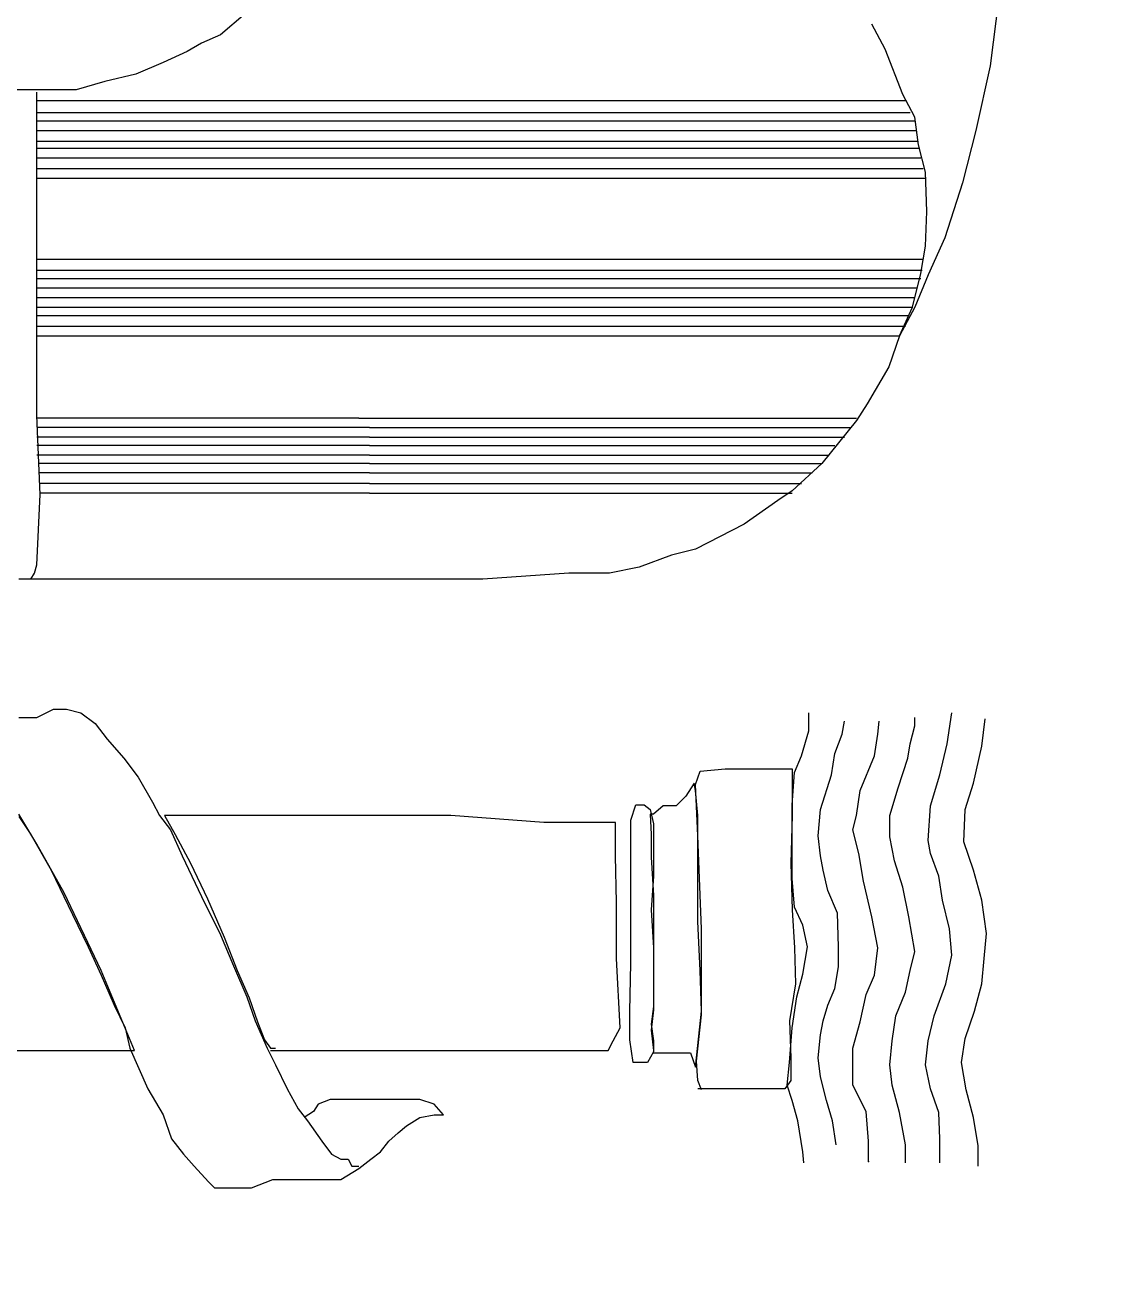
# Model space of a CAD drawing. Extents: x 730854 to 731444, y 4378581 to 4379608.
# Drawn here: x 730892.07 to 730901.2, y 4379430.31 to 4379440.71 of the extents above; entities that cross this region are included whole.
import ezdxf

# ---------------------------------------------------------------- set-up
doc = ezdxf.new("R2010")
doc.units = 0
doc.layers.get('0').update_dxf_attribs({"linetype": 'CONTINUOUS'})

msp = doc.modelspace()

# ---------------------------------------------------------------- linework, layer by layer
at = {"color": 0, "linetype": 'CONTINUOUS'}
for p, q in [((730900.24, 4379440.98), (730900.16, 4379440.36)), ((730900.24, 4379440.98), (730900.16, 4379440.36)), ((730893.92, 4379440.8), (730893.71, 4379440.62)), ((730893.92, 4379440.8), (730893.71, 4379440.62)), ((730899.28, 4379440.5), (730899.17, 4379440.71)), ((730899.28, 4379440.5), (730899.17, 4379440.71)), ((730893.71, 4379440.62), (730893.55, 4379440.55)), ((730893.71, 4379440.62), (730893.55, 4379440.55)), ((730893.43, 4379440.48), (730893.23, 4379440.39)), ((730893.43, 4379440.48), (730893.23, 4379440.39)), ((730893.55, 4379440.55), (730893.43, 4379440.48)), ((730893.55, 4379440.55), (730893.43, 4379440.48)), ((730899.43, 4379440.12), (730899.28, 4379440.5)), ((730899.43, 4379440.12), (730899.28, 4379440.5)), ((730893.23, 4379440.39), (730893, 4379440.29)), ((730893.23, 4379440.39), (730893, 4379440.29)), ((730893, 4379440.29), (730892.74, 4379440.23)), ((730893, 4379440.29), (730892.74, 4379440.23)), ((730900.16, 4379440.36), (730900.04, 4379439.82)), ((730900.16, 4379440.36), (730900.04, 4379439.82)), ((730892.74, 4379440.23), (730892.5, 4379440.16)), ((730892.74, 4379440.23), (730892.5, 4379440.16)), ((730892.14, 4379440.16), (730891.92, 4379440.16)), ((730892.14, 4379440.16), (730891.92, 4379440.16)), ((730892.32, 4379440.16), (730892.14, 4379440.16)), ((730892.32, 4379440.16), (730892.14, 4379440.16)), ((730892.17, 4379439.45), (730892.17, 4379440.14)), ((730892.17, 4379439.45), (730892.17, 4379440.14)), ((730892.17, 4379440.07), (730893.73, 4379440.07)), ((730892.17, 4379440.07), (730893.73, 4379440.07)), ((730892.5, 4379440.16), (730892.32, 4379440.16)), ((730892.5, 4379440.16), (730892.32, 4379440.16)), ((730893.73, 4379440.07), (730896.67, 4379440.07)), ((730893.73, 4379440.07), (730896.67, 4379440.07)), ((730896.67, 4379440.07), (730899.45, 4379440.07)), ((730896.67, 4379440.07), (730899.45, 4379440.07)), ((730899.53, 4379439.93), (730899.43, 4379440.12)), ((730899.53, 4379439.93), (730899.43, 4379440.12)), ((730892.17, 4379439.97), (730894.97, 4379439.97)), ((730892.17, 4379439.97), (730894.97, 4379439.97)), ((730894.97, 4379439.97), (730897.79, 4379439.97)), ((730894.97, 4379439.97), (730897.79, 4379439.97)), ((730897.79, 4379439.97), (730899.49, 4379439.97)), ((730897.79, 4379439.97), (730899.49, 4379439.97)), ((730892.17, 4379439.9), (730894.97, 4379439.9)), ((730892.17, 4379439.9), (730894.97, 4379439.9)), ((730894.97, 4379439.9), (730897.79, 4379439.9)), ((730894.97, 4379439.9), (730897.79, 4379439.9)), ((730897.79, 4379439.9), (730899.53, 4379439.9)), ((730897.79, 4379439.9), (730899.53, 4379439.9)), ((730899.56, 4379439.7), (730899.53, 4379439.93)), ((730899.56, 4379439.7), (730899.53, 4379439.93)), ((730892.17, 4379439.82), (730894.97, 4379439.82)), ((730892.17, 4379439.82), (730894.97, 4379439.82)), ((730894.97, 4379439.82), (730897.79, 4379439.82)), ((730894.97, 4379439.82), (730897.79, 4379439.82)), ((730897.79, 4379439.82), (730899.54, 4379439.82)), ((730897.79, 4379439.82), (730899.54, 4379439.82)), ((730900.04, 4379439.82), (730899.93, 4379439.38)), ((730900.04, 4379439.82), (730899.93, 4379439.38)), ((730892.17, 4379439.73), (730894.97, 4379439.73)), ((730892.17, 4379439.73), (730894.97, 4379439.73)), ((730892.17, 4379439.67), (730894.97, 4379439.67)), ((730892.17, 4379439.67), (730894.97, 4379439.67)), ((730894.97, 4379439.73), (730897.79, 4379439.73)), ((730894.97, 4379439.73), (730897.79, 4379439.73)), ((730894.97, 4379439.67), (730897.79, 4379439.67)), ((730894.97, 4379439.67), (730897.79, 4379439.67)), ((730897.79, 4379439.73), (730899.55, 4379439.73)), ((730897.79, 4379439.73), (730899.55, 4379439.73)), ((730897.79, 4379439.67), (730899.57, 4379439.67)), ((730897.79, 4379439.67), (730899.57, 4379439.67)), ((730899.62, 4379439.47), (730899.56, 4379439.7)), ((730899.62, 4379439.47), (730899.56, 4379439.7)), ((730892.17, 4379439.59), (730894.97, 4379439.59)), ((730892.17, 4379439.59), (730894.97, 4379439.59)), ((730894.97, 4379439.59), (730897.79, 4379439.59)), ((730894.97, 4379439.59), (730897.79, 4379439.59)), ((730897.79, 4379439.59), (730899.58, 4379439.59)), ((730897.79, 4379439.59), (730899.58, 4379439.59)), ((730892.17, 4379439.5), (730894.97, 4379439.5)), ((730892.17, 4379439.5), (730894.97, 4379439.5)), ((730892.17, 4379438.74), (730892.17, 4379439.45)), ((730892.17, 4379438.74), (730892.17, 4379439.45)), ((730894.97, 4379439.5), (730897.79, 4379439.5)), ((730894.97, 4379439.5), (730897.79, 4379439.5)), ((730897.79, 4379439.5), (730899.6, 4379439.5)), ((730897.79, 4379439.5), (730899.6, 4379439.5)), ((730899.63, 4379439.14), (730899.62, 4379439.47)), ((730899.63, 4379439.14), (730899.62, 4379439.47)), ((730892.17, 4379439.42), (730894.97, 4379439.42)), ((730892.17, 4379439.42), (730894.97, 4379439.42)), ((730894.97, 4379439.42), (730897.79, 4379439.42)), ((730894.97, 4379439.42), (730897.79, 4379439.42)), ((730897.79, 4379439.42), (730899.62, 4379439.42)), ((730897.79, 4379439.42), (730899.62, 4379439.42)), ((730899.93, 4379439.38), (730899.78, 4379438.92)), ((730899.93, 4379439.38), (730899.78, 4379438.92)), ((730899.62, 4379438.85), (730899.63, 4379439.14)), ((730899.62, 4379438.85), (730899.63, 4379439.14)), ((730899.78, 4379438.92), (730899.64, 4379438.61)), ((730899.78, 4379438.92), (730899.64, 4379438.61)), ((730899.58, 4379438.62), (730899.62, 4379438.85)), ((730899.58, 4379438.62), (730899.62, 4379438.85)), ((730892.17, 4379438.74), (730895.09, 4379438.74)), ((730892.17, 4379438.13), (730892.17, 4379438.74)), ((730892.17, 4379438.74), (730895.09, 4379438.74)), ((730892.17, 4379438.13), (730892.17, 4379438.74)), ((730895.09, 4379438.74), (730898.23, 4379438.74)), ((730895.09, 4379438.74), (730898.23, 4379438.74)), ((730898.23, 4379438.74), (730899.6, 4379438.74)), ((730898.23, 4379438.74), (730899.6, 4379438.74)), ((730892.17, 4379438.65), (730894.53, 4379438.65)), ((730892.17, 4379438.65), (730894.53, 4379438.65)), ((730894.53, 4379438.65), (730898.4, 4379438.65)), ((730894.53, 4379438.65), (730898.4, 4379438.65)), ((730898.4, 4379438.65), (730899.59, 4379438.65)), ((730898.4, 4379438.65), (730899.59, 4379438.65)), ((730899.51, 4379438.34), (730899.58, 4379438.62)), ((730899.51, 4379438.34), (730899.58, 4379438.62)), ((730899.64, 4379438.61), (730899.53, 4379438.34)), ((730899.64, 4379438.61), (730899.53, 4379438.34)), ((730892.17, 4379438.58), (730894.53, 4379438.58)), ((730892.17, 4379438.58), (730894.53, 4379438.58)), ((730894.53, 4379438.58), (730898.4, 4379438.58)), ((730894.53, 4379438.58), (730898.4, 4379438.58)), ((730898.4, 4379438.58), (730899.58, 4379438.58)), ((730898.4, 4379438.58), (730899.58, 4379438.58)), ((730892.17, 4379438.5), (730894.53, 4379438.5)), ((730892.17, 4379438.5), (730894.53, 4379438.5)), ((730892.17, 4379438.42), (730894.53, 4379438.42)), ((730892.17, 4379438.42), (730894.53, 4379438.42)), ((730894.53, 4379438.5), (730898.4, 4379438.5)), ((730894.53, 4379438.5), (730898.4, 4379438.5)), ((730894.53, 4379438.42), (730898.4, 4379438.42)), ((730894.53, 4379438.42), (730898.4, 4379438.42)), ((730898.4, 4379438.5), (730899.55, 4379438.5)), ((730898.4, 4379438.5), (730899.55, 4379438.5)), ((730898.4, 4379438.42), (730899.53, 4379438.42)), ((730898.4, 4379438.42), (730899.53, 4379438.42)), ((730892.17, 4379438.34), (730894.53, 4379438.34)), ((730892.17, 4379438.34), (730894.53, 4379438.34)), ((730894.53, 4379438.34), (730898.4, 4379438.34)), ((730894.53, 4379438.34), (730898.4, 4379438.34)), ((730898.4, 4379438.34), (730899.51, 4379438.34)), ((730898.4, 4379438.34), (730899.51, 4379438.34)), ((730899.53, 4379438.34), (730899.4, 4379438.1)), ((730899.4, 4379438.1), (730899.51, 4379438.34)), ((730899.53, 4379438.34), (730899.4, 4379438.1)), ((730899.4, 4379438.1), (730899.51, 4379438.34)), ((730892.17, 4379438.27), (730894.53, 4379438.27)), ((730892.17, 4379438.27), (730894.53, 4379438.27)), ((730894.53, 4379438.27), (730898.4, 4379438.27)), ((730894.53, 4379438.27), (730898.4, 4379438.27)), ((730898.4, 4379438.27), (730899.48, 4379438.27)), ((730898.4, 4379438.27), (730899.48, 4379438.27)), ((730892.17, 4379438.18), (730894.53, 4379438.18)), ((730892.17, 4379438.18), (730894.53, 4379438.18)), ((730892.17, 4379437.43), (730892.17, 4379438.13)), ((730892.17, 4379437.43), (730892.17, 4379438.13)), ((730892.17, 4379438.1), (730894.53, 4379438.1)), ((730892.17, 4379438.1), (730894.53, 4379438.1)), ((730894.53, 4379438.18), (730898.4, 4379438.18)), ((730894.53, 4379438.18), (730898.4, 4379438.18)), ((730894.53, 4379438.1), (730898.4, 4379438.1)), ((730894.53, 4379438.1), (730898.4, 4379438.1)), ((730898.4, 4379438.18), (730899.45, 4379438.18)), ((730898.4, 4379438.18), (730899.45, 4379438.18)), ((730898.4, 4379438.1), (730899.4, 4379438.1)), ((730898.4, 4379438.1), (730899.4, 4379438.1)), ((730899.4, 4379438.1), (730899.31, 4379437.84)), ((730899.4, 4379438.1), (730899.31, 4379437.84)), ((730899.31, 4379437.84), (730899.13, 4379437.53)), ((730899.31, 4379437.84), (730899.13, 4379437.53)), ((730899.31, 4379437.84), (730899.13, 4379437.53)), ((730899.13, 4379437.53), (730899.04, 4379437.39)), ((730899.13, 4379437.53), (730899.04, 4379437.39)), ((730892.2, 4379436.77), (730892.17, 4379437.43)), ((730892.2, 4379436.77), (730892.17, 4379437.43)), ((730894.87, 4379437.41), (730892.17, 4379437.41)), ((730894.87, 4379437.41), (730892.17, 4379437.41)), ((730894.87, 4379437.41), (730898.55, 4379437.41)), ((730894.87, 4379437.41), (730898.55, 4379437.41)), ((730898.55, 4379437.41), (730899.04, 4379437.41)), ((730898.55, 4379437.41), (730899.04, 4379437.41)), ((730899.04, 4379437.39), (730898.75, 4379437.03)), ((730899.04, 4379437.39), (730898.75, 4379437.03)), ((730894.96, 4379437.33), (730892.17, 4379437.33)), ((730894.96, 4379437.33), (730892.17, 4379437.33)), ((730894.96, 4379437.33), (730898.99, 4379437.33)), ((730894.96, 4379437.33), (730898.99, 4379437.33)), ((730894.96, 4379437.25), (730892.17, 4379437.25)), ((730894.96, 4379437.25), (730892.17, 4379437.25)), ((730894.96, 4379437.18), (730892.17, 4379437.18)), ((730894.96, 4379437.18), (730892.17, 4379437.18)), ((730894.96, 4379437.25), (730898.94, 4379437.25)), ((730894.96, 4379437.25), (730898.94, 4379437.25)), ((730894.96, 4379437.18), (730898.86, 4379437.18)), ((730894.96, 4379437.18), (730898.86, 4379437.18)), ((730894.96, 4379437.1), (730892.17, 4379437.1)), ((730894.96, 4379437.1), (730892.17, 4379437.1)), ((730894.96, 4379437.1), (730898.81, 4379437.1)), ((730894.96, 4379437.1), (730898.81, 4379437.1)), ((730894.96, 4379437.03), (730892.19, 4379437.03)), ((730894.96, 4379437.03), (730892.19, 4379437.03)), ((730894.96, 4379436.95), (730892.19, 4379436.95)), ((730894.96, 4379436.95), (730892.19, 4379436.95)), ((730894.96, 4379437.03), (730898.75, 4379437.03)), ((730894.96, 4379437.03), (730898.75, 4379437.03)), ((730894.96, 4379436.95), (730898.67, 4379436.95)), ((730894.96, 4379436.95), (730898.67, 4379436.95)), ((730898.75, 4379437.03), (730898.5, 4379436.8)), ((730898.75, 4379437.03), (730898.5, 4379436.8)), ((730894.96, 4379436.86), (730892.2, 4379436.86)), ((730894.96, 4379436.86), (730892.2, 4379436.86)), ((730894.96, 4379436.86), (730898.58, 4379436.86)), ((730894.96, 4379436.86), (730898.58, 4379436.86)), ((730892.17, 4379436.18), (730892.2, 4379436.77)), ((730892.17, 4379436.18), (730892.2, 4379436.77)), ((730894.96, 4379436.78), (730892.2, 4379436.78)), ((730894.96, 4379436.78), (730892.2, 4379436.78)), ((730894.96, 4379436.78), (730898.5, 4379436.78)), ((730894.96, 4379436.78), (730898.5, 4379436.78)), ((730898.5, 4379436.8), (730898.38, 4379436.72)), ((730898.5, 4379436.8), (730898.38, 4379436.72)), ((730898.38, 4379436.72), (730898.1, 4379436.52)), ((730898.38, 4379436.72), (730898.1, 4379436.52)), ((730898.1, 4379436.52), (730897.69, 4379436.31)), ((730898.1, 4379436.52), (730897.69, 4379436.31)), ((730897.49, 4379436.26), (730897.22, 4379436.16)), ((730897.49, 4379436.26), (730897.22, 4379436.16)), ((730897.69, 4379436.31), (730897.49, 4379436.26)), ((730897.69, 4379436.31), (730897.49, 4379436.26)), ((730892.15, 4379436.11), (730892.17, 4379436.18)), ((730892.15, 4379436.11), (730892.17, 4379436.18)), ((730897.22, 4379436.16), (730896.97, 4379436.11)), ((730897.22, 4379436.16), (730896.97, 4379436.11)), ((730892.2, 4379436.06), (730892.02, 4379436.06)), ((730892.2, 4379436.06), (730892.02, 4379436.06)), ((730892.12, 4379436.06), (730892.15, 4379436.11)), ((730892.12, 4379436.06), (730892.15, 4379436.11)), ((730893.05, 4379436.06), (730892.2, 4379436.06)), ((730893.05, 4379436.06), (730892.2, 4379436.06)), ((730894.1, 4379436.06), (730893.05, 4379436.06)), ((730894.1, 4379436.06), (730893.05, 4379436.06)), ((730895.16, 4379436.06), (730894.1, 4379436.06)), ((730895.16, 4379436.06), (730894.1, 4379436.06)), ((730895.91, 4379436.06), (730895.16, 4379436.06)), ((730895.91, 4379436.06), (730895.16, 4379436.06)), ((730896.63, 4379436.11), (730895.91, 4379436.06)), ((730896.63, 4379436.11), (730895.91, 4379436.06)), ((730896.97, 4379436.11), (730896.63, 4379436.11)), ((730896.97, 4379436.11), (730896.63, 4379436.11)), ((730892.17, 4379434.9), (730892.31, 4379434.97)), ((730892.17, 4379434.9), (730892.31, 4379434.97)), ((730892.31, 4379434.97), (730892.42, 4379434.97)), ((730892.31, 4379434.97), (730892.42, 4379434.97)), ((730892.42, 4379434.97), (730892.54, 4379434.94)), ((730892.42, 4379434.97), (730892.54, 4379434.94)), ((730892.02, 4379434.9), (730892.17, 4379434.9)), ((730892.02, 4379434.9), (730892.17, 4379434.9)), ((730892.54, 4379434.94), (730892.66, 4379434.85)), ((730892.54, 4379434.94), (730892.66, 4379434.85)), ((730898.64, 4379434.79), (730898.64, 4379434.94)), ((730898.64, 4379434.79), (730898.64, 4379434.94)), ((730898.92, 4379434.76), (730898.94, 4379434.87)), ((730898.92, 4379434.76), (730898.94, 4379434.87)), ((730899.22, 4379434.76), (730899.23, 4379434.87)), ((730899.22, 4379434.76), (730899.23, 4379434.87)), ((730899.53, 4379434.83), (730899.53, 4379434.9)), ((730899.53, 4379434.83), (730899.53, 4379434.9)), ((730899.8, 4379434.68), (730899.84, 4379434.94)), ((730899.8, 4379434.68), (730899.84, 4379434.94)), ((730900.09, 4379434.66), (730900.12, 4379434.89)), ((730900.09, 4379434.66), (730900.12, 4379434.89)), ((730892.66, 4379434.85), (730892.76, 4379434.72)), ((730892.66, 4379434.85), (730892.76, 4379434.72)), ((730898.58, 4379434.58), (730898.64, 4379434.79)), ((730898.58, 4379434.58), (730898.64, 4379434.79)), ((730899.49, 4379434.68), (730899.53, 4379434.83)), ((730899.49, 4379434.68), (730899.53, 4379434.83)), ((730892.76, 4379434.72), (730892.9, 4379434.56)), ((730892.76, 4379434.72), (730892.9, 4379434.56)), ((730898.86, 4379434.6), (730898.92, 4379434.76)), ((730898.86, 4379434.6), (730898.92, 4379434.76)), ((730899.19, 4379434.58), (730899.22, 4379434.76)), ((730899.19, 4379434.58), (730899.22, 4379434.76)), ((730899.47, 4379434.56), (730899.49, 4379434.68)), ((730899.47, 4379434.56), (730899.49, 4379434.68)), ((730899.74, 4379434.42), (730899.8, 4379434.68)), ((730899.74, 4379434.42), (730899.8, 4379434.68)), ((730900.02, 4379434.35), (730900.09, 4379434.66)), ((730900.02, 4379434.35), (730900.09, 4379434.66)), ((730892.9, 4379434.56), (730893.02, 4379434.4)), ((730892.9, 4379434.56), (730893.02, 4379434.4)), ((730898.52, 4379434.44), (730898.58, 4379434.58)), ((730898.52, 4379434.44), (730898.58, 4379434.58)), ((730898.83, 4379434.42), (730898.86, 4379434.6)), ((730898.83, 4379434.42), (730898.86, 4379434.6)), ((730899.07, 4379434.29), (730899.19, 4379434.58)), ((730899.07, 4379434.29), (730899.19, 4379434.58)), ((730899.39, 4379434.31), (730899.47, 4379434.56)), ((730899.39, 4379434.31), (730899.47, 4379434.56)), ((730897.69, 4379434.34), (730897.73, 4379434.45)), ((730897.69, 4379434.34), (730897.73, 4379434.45)), ((730897.73, 4379434.45), (730897.94, 4379434.47)), ((730897.73, 4379434.45), (730897.94, 4379434.47)), ((730897.94, 4379434.47), (730898.25, 4379434.47)), ((730897.94, 4379434.47), (730898.25, 4379434.47)), ((730898.25, 4379434.47), (730898.4, 4379434.47)), ((730898.25, 4379434.47), (730898.4, 4379434.47)), ((730898.4, 4379434.47), (730898.5, 4379434.47)), ((730898.4, 4379434.47), (730898.5, 4379434.47)), ((730898.5, 4379434.47), (730898.5, 4379434.36)), ((730898.5, 4379434.47), (730898.5, 4379434.36)), ((730893.02, 4379434.4), (730893.14, 4379434.19)), ((730893.02, 4379434.4), (730893.14, 4379434.19)), ((730897.68, 4379434.35), (730897.61, 4379434.24)), ((730897.68, 4379434.35), (730897.61, 4379434.24)), ((730897.69, 4379434.29), (730897.68, 4379434.35)), ((730897.69, 4379434.29), (730897.68, 4379434.35)), ((730898.5, 4379434.17), (730898.52, 4379434.44)), ((730898.5, 4379434.17), (730898.52, 4379434.44)), ((730898.5, 4379434.36), (730898.5, 4379434.08)), ((730898.5, 4379434.36), (730898.5, 4379434.08)), ((730898.74, 4379434.13), (730898.83, 4379434.42)), ((730898.74, 4379434.13), (730898.83, 4379434.42)), ((730899.66, 4379434.16), (730899.74, 4379434.42)), ((730899.66, 4379434.16), (730899.74, 4379434.42)), ((730899.95, 4379434.13), (730900.02, 4379434.35)), ((730899.95, 4379434.13), (730900.02, 4379434.35)), ((730897.71, 4379433.91), (730897.69, 4379434.34)), ((730897.71, 4379433.91), (730897.69, 4379434.34)), ((730897.71, 4379434.08), (730897.69, 4379434.29)), ((730897.71, 4379434.08), (730897.69, 4379434.29)), ((730899.04, 4379434.08), (730899.07, 4379434.29)), ((730899.04, 4379434.08), (730899.07, 4379434.29)), ((730899.32, 4379434.08), (730899.39, 4379434.31)), ((730899.32, 4379434.08), (730899.39, 4379434.31)), ((730893.14, 4379434.19), (730893.2, 4379434.08)), ((730893.14, 4379434.19), (730893.2, 4379434.08)), ((730897.15, 4379434.04), (730897.19, 4379434.17)), ((730897.15, 4379434.04), (730897.19, 4379434.17)), ((730897.19, 4379434.17), (730897.26, 4379434.17)), ((730897.19, 4379434.17), (730897.26, 4379434.17)), ((730897.26, 4379434.17), (730897.31, 4379434.13)), ((730897.26, 4379434.17), (730897.31, 4379434.13)), ((730897.42, 4379434.16), (730897.34, 4379434.09)), ((730897.42, 4379434.16), (730897.34, 4379434.09)), ((730897.53, 4379434.16), (730897.42, 4379434.16)), ((730897.53, 4379434.16), (730897.42, 4379434.16)), ((730897.61, 4379434.24), (730897.53, 4379434.16)), ((730897.61, 4379434.24), (730897.53, 4379434.16)), ((730898.5, 4379433.87), (730898.5, 4379434.17)), ((730898.5, 4379433.87), (730898.5, 4379434.17)), ((730899.64, 4379433.87), (730899.66, 4379434.16)), ((730899.64, 4379433.87), (730899.66, 4379434.16)), ((730892.17, 4379433.84), (730892.02, 4379434.09)), ((730892.17, 4379433.84), (730892.02, 4379434.09)), ((730892.02, 4379434.07), (730892.12, 4379433.92)), ((730892.02, 4379434.07), (730892.12, 4379433.92)), ((730893.2, 4379434.08), (730893.29, 4379433.96)), ((730893.2, 4379434.08), (730893.29, 4379433.96)), ((730893.29, 4379434.08), (730893.24, 4379434.08)), ((730893.24, 4379434.08), (730893.33, 4379433.92)), ((730893.29, 4379434.08), (730893.24, 4379434.08)), ((730893.24, 4379434.08), (730893.33, 4379433.92)), ((730893.44, 4379434.08), (730893.29, 4379434.08)), ((730893.44, 4379434.08), (730893.29, 4379434.08)), ((730893.82, 4379434.08), (730893.44, 4379434.08)), ((730893.82, 4379434.08), (730893.44, 4379434.08)), ((730894.42, 4379434.08), (730893.82, 4379434.08)), ((730894.42, 4379434.08), (730893.82, 4379434.08)), ((730894.92, 4379434.08), (730894.42, 4379434.08)), ((730894.92, 4379434.08), (730894.42, 4379434.08)), ((730895.64, 4379434.08), (730894.92, 4379434.08)), ((730895.64, 4379434.08), (730894.92, 4379434.08)), ((730896.42, 4379434.02), (730895.64, 4379434.08)), ((730896.42, 4379434.02), (730895.64, 4379434.08)), ((730897.15, 4379433.84), (730897.15, 4379434.04)), ((730897.15, 4379433.84), (730897.15, 4379434.04)), ((730897.31, 4379434.13), (730897.34, 4379434.01)), ((730897.31, 4379434.13), (730897.34, 4379434.01)), ((730897.34, 4379434.09), (730897.31, 4379434.09)), ((730897.31, 4379434.09), (730897.32, 4379433.92)), ((730897.34, 4379434.09), (730897.31, 4379434.09)), ((730897.31, 4379434.09), (730897.32, 4379433.92)), ((730897.71, 4379433.73), (730897.71, 4379434.08)), ((730897.71, 4379433.73), (730897.71, 4379434.08)), ((730898.5, 4379434.08), (730898.49, 4379433.68)), ((730898.5, 4379434.08), (730898.49, 4379433.68)), ((730898.72, 4379433.91), (730898.74, 4379434.13)), ((730898.72, 4379433.91), (730898.74, 4379434.13)), ((730899.01, 4379433.96), (730899.04, 4379434.08)), ((730899.01, 4379433.96), (730899.04, 4379434.08)), ((730899.32, 4379433.9), (730899.32, 4379434.08)), ((730899.32, 4379433.9), (730899.32, 4379434.08)), ((730899.94, 4379433.86), (730899.95, 4379434.13)), ((730899.94, 4379433.86), (730899.95, 4379434.13)), ((730893.29, 4379433.96), (730893.39, 4379433.74)), ((730893.29, 4379433.96), (730893.39, 4379433.74)), ((730896.88, 4379434.02), (730896.42, 4379434.02)), ((730896.88, 4379434.02), (730896.42, 4379434.02)), ((730897.02, 4379434.02), (730896.88, 4379434.02)), ((730897.02, 4379434.02), (730896.88, 4379434.02)), ((730897.02, 4379433.96), (730897.02, 4379434.02)), ((730897.02, 4379433.96), (730897.02, 4379434.02)), ((730897.02, 4379433.74), (730897.02, 4379433.96)), ((730897.02, 4379433.74), (730897.02, 4379433.96)), ((730897.34, 4379434.01), (730897.34, 4379433.91)), ((730897.34, 4379434.01), (730897.34, 4379433.91)), ((730899.06, 4379433.76), (730899.01, 4379433.96)), ((730899.06, 4379433.76), (730899.01, 4379433.96)), ((730892.12, 4379433.92), (730892.29, 4379433.62)), ((730892.12, 4379433.92), (730892.29, 4379433.62)), ((730892.4, 4379433.43), (730892.17, 4379433.84)), ((730892.4, 4379433.43), (730892.17, 4379433.84)), ((730893.33, 4379433.92), (730893.46, 4379433.68)), ((730893.33, 4379433.92), (730893.46, 4379433.68)), ((730897.15, 4379433.38), (730897.15, 4379433.84)), ((730897.15, 4379433.38), (730897.15, 4379433.84)), ((730897.32, 4379433.92), (730897.32, 4379433.73)), ((730897.32, 4379433.92), (730897.32, 4379433.73)), ((730897.34, 4379433.91), (730897.34, 4379433.57)), ((730897.34, 4379433.91), (730897.34, 4379433.57)), ((730897.74, 4379433.13), (730897.71, 4379433.91)), ((730897.74, 4379433.13), (730897.71, 4379433.91)), ((730898.5, 4379433.55), (730898.5, 4379433.87)), ((730898.5, 4379433.55), (730898.5, 4379433.87)), ((730898.74, 4379433.74), (730898.72, 4379433.91)), ((730898.74, 4379433.74), (730898.72, 4379433.91)), ((730899.36, 4379433.7), (730899.32, 4379433.9)), ((730899.36, 4379433.7), (730899.32, 4379433.9)), ((730899.66, 4379433.76), (730899.64, 4379433.87)), ((730899.66, 4379433.76), (730899.64, 4379433.87)), ((730900.02, 4379433.62), (730899.94, 4379433.86)), ((730900.02, 4379433.62), (730899.94, 4379433.86)), ((730893.39, 4379433.74), (730893.55, 4379433.4)), ((730893.39, 4379433.74), (730893.55, 4379433.4)), ((730897.03, 4379433.35), (730897.02, 4379433.74)), ((730897.03, 4379433.35), (730897.02, 4379433.74)), ((730897.32, 4379433.73), (730897.34, 4379433.41)), ((730897.32, 4379433.73), (730897.34, 4379433.41)), ((730897.71, 4379433.19), (730897.71, 4379433.73)), ((730897.71, 4379433.19), (730897.71, 4379433.73)), ((730898.76, 4379433.62), (730898.74, 4379433.74)), ((730898.76, 4379433.62), (730898.74, 4379433.74)), ((730899.1, 4379433.53), (730899.06, 4379433.76)), ((730899.1, 4379433.53), (730899.06, 4379433.76)), ((730899.73, 4379433.57), (730899.66, 4379433.76)), ((730899.73, 4379433.57), (730899.66, 4379433.76)), ((730892.29, 4379433.62), (730892.47, 4379433.25)), ((730892.29, 4379433.62), (730892.47, 4379433.25)), ((730893.46, 4379433.68), (730893.6, 4379433.38)), ((730893.46, 4379433.68), (730893.6, 4379433.38)), ((730898.49, 4379433.68), (730898.5, 4379433.29)), ((730898.49, 4379433.68), (730898.5, 4379433.29)), ((730898.8, 4379433.45), (730898.76, 4379433.62)), ((730898.8, 4379433.45), (730898.76, 4379433.62)), ((730899.43, 4379433.48), (730899.36, 4379433.7)), ((730899.43, 4379433.48), (730899.36, 4379433.7)), ((730900.09, 4379433.37), (730900.02, 4379433.62)), ((730900.09, 4379433.37), (730900.02, 4379433.62)), ((730897.34, 4379433.57), (730897.32, 4379433.29)), ((730897.34, 4379433.57), (730897.32, 4379433.29)), ((730898.52, 4379433.31), (730898.5, 4379433.55)), ((730898.52, 4379433.31), (730898.5, 4379433.55)), ((730899.17, 4379433.23), (730899.1, 4379433.53)), ((730899.17, 4379433.23), (730899.1, 4379433.53)), ((730899.76, 4379433.37), (730899.73, 4379433.57)), ((730899.76, 4379433.37), (730899.73, 4379433.57)), ((730892.71, 4379432.78), (730892.4, 4379433.43)), ((730892.71, 4379432.78), (730892.4, 4379433.43)), ((730897.34, 4379433.41), (730897.34, 4379433.11)), ((730897.34, 4379433.41), (730897.34, 4379433.11)), ((730898.88, 4379433.26), (730898.8, 4379433.45)), ((730898.88, 4379433.26), (730898.8, 4379433.45)), ((730899.48, 4379433.23), (730899.43, 4379433.48)), ((730899.48, 4379433.23), (730899.43, 4379433.48)), ((730893.55, 4379433.4), (730893.71, 4379433.08)), ((730893.55, 4379433.4), (730893.71, 4379433.08)), ((730893.6, 4379433.38), (730893.74, 4379433.06)), ((730893.6, 4379433.38), (730893.74, 4379433.06)), ((730897.03, 4379432.88), (730897.03, 4379433.35)), ((730897.03, 4379432.88), (730897.03, 4379433.35)), ((730897.15, 4379432.84), (730897.15, 4379433.38)), ((730897.15, 4379432.84), (730897.15, 4379433.38)), ((730898.59, 4379433.16), (730898.52, 4379433.31)), ((730898.59, 4379433.16), (730898.52, 4379433.31)), ((730899.82, 4379433.13), (730899.76, 4379433.37)), ((730899.82, 4379433.13), (730899.76, 4379433.37)), ((730900.13, 4379433.09), (730900.09, 4379433.37)), ((730900.13, 4379433.09), (730900.09, 4379433.37)), ((730892.47, 4379433.25), (730892.6, 4379432.98)), ((730892.47, 4379433.25), (730892.6, 4379432.98)), ((730897.32, 4379433.29), (730897.34, 4379432.97)), ((730897.32, 4379433.29), (730897.34, 4379432.97)), ((730898.5, 4379433.29), (730898.52, 4379432.97)), ((730898.5, 4379433.29), (730898.52, 4379432.97)), ((730898.89, 4379432.98), (730898.88, 4379433.26)), ((730898.89, 4379432.98), (730898.88, 4379433.26)), ((730899.22, 4379432.97), (730899.17, 4379433.23)), ((730899.22, 4379432.97), (730899.17, 4379433.23)), ((730899.53, 4379432.94), (730899.48, 4379433.23)), ((730899.53, 4379432.94), (730899.48, 4379433.23)), ((730897.34, 4379433.11), (730897.34, 4379432.75)), ((730897.34, 4379433.11), (730897.34, 4379432.75)), ((730897.73, 4379432.78), (730897.71, 4379433.19)), ((730897.73, 4379432.78), (730897.71, 4379433.19)), ((730897.74, 4379432.41), (730897.74, 4379433.13)), ((730897.74, 4379432.41), (730897.74, 4379433.13)), ((730898.63, 4379432.98), (730898.59, 4379433.16)), ((730898.63, 4379432.98), (730898.59, 4379433.16)), ((730899.84, 4379432.91), (730899.82, 4379433.13)), ((730899.84, 4379432.91), (730899.82, 4379433.13)), ((730893.71, 4379433.08), (730893.82, 4379432.82)), ((730893.71, 4379433.08), (730893.82, 4379432.82)), ((730893.74, 4379433.06), (730893.85, 4379432.78)), ((730893.74, 4379433.06), (730893.85, 4379432.78)), ((730900.11, 4379432.88), (730900.13, 4379433.09)), ((730900.11, 4379432.88), (730900.13, 4379433.09)), ((730892.6, 4379432.98), (730892.71, 4379432.74)), ((730892.6, 4379432.98), (730892.71, 4379432.74)), ((730897.34, 4379432.97), (730897.34, 4379432.67)), ((730897.34, 4379432.97), (730897.34, 4379432.67)), ((730898.52, 4379432.97), (730898.53, 4379432.67)), ((730898.52, 4379432.97), (730898.53, 4379432.67)), ((730898.59, 4379432.75), (730898.63, 4379432.98)), ((730898.59, 4379432.75), (730898.63, 4379432.98)), ((730898.89, 4379432.81), (730898.89, 4379432.98)), ((730898.89, 4379432.81), (730898.89, 4379432.98)), ((730899.19, 4379432.74), (730899.22, 4379432.97)), ((730899.19, 4379432.74), (730899.22, 4379432.97)), ((730899.49, 4379432.78), (730899.53, 4379432.94)), ((730899.49, 4379432.78), (730899.53, 4379432.94)), ((730899.79, 4379432.67), (730899.84, 4379432.91)), ((730899.79, 4379432.67), (730899.84, 4379432.91)), ((730893.82, 4379432.82), (730893.93, 4379432.56)), ((730893.82, 4379432.82), (730893.93, 4379432.56)), ((730897.06, 4379432.3), (730897.03, 4379432.88)), ((730897.06, 4379432.3), (730897.03, 4379432.88)), ((730897.14, 4379432.44), (730897.15, 4379432.84)), ((730897.14, 4379432.44), (730897.15, 4379432.84)), ((730898.86, 4379432.63), (730898.89, 4379432.81)), ((730898.86, 4379432.63), (730898.89, 4379432.81)), ((730900.09, 4379432.67), (730900.11, 4379432.88)), ((730900.09, 4379432.67), (730900.11, 4379432.88)), ((730892.99, 4379432.11), (730892.71, 4379432.78)), ((730892.99, 4379432.11), (730892.71, 4379432.78)), ((730892.71, 4379432.74), (730892.82, 4379432.49)), ((730892.71, 4379432.74), (730892.82, 4379432.49)), ((730893.85, 4379432.78), (730893.95, 4379432.55)), ((730893.85, 4379432.78), (730893.95, 4379432.55)), ((730897.34, 4379432.75), (730897.34, 4379432.45)), ((730897.34, 4379432.75), (730897.34, 4379432.45)), ((730897.74, 4379432.44), (730897.73, 4379432.78)), ((730897.74, 4379432.44), (730897.73, 4379432.78)), ((730898.54, 4379432.56), (730898.59, 4379432.75)), ((730898.54, 4379432.56), (730898.59, 4379432.75)), ((730899.12, 4379432.58), (730899.19, 4379432.74)), ((730899.12, 4379432.58), (730899.19, 4379432.74)), ((730899.45, 4379432.6), (730899.49, 4379432.78)), ((730899.45, 4379432.6), (730899.49, 4379432.78)), ((730897.34, 4379432.67), (730897.34, 4379432.48)), ((730897.34, 4379432.67), (730897.34, 4379432.48)), ((730898.53, 4379432.67), (730898.48, 4379432.36)), ((730898.53, 4379432.67), (730898.48, 4379432.36)), ((730898.8, 4379432.49), (730898.86, 4379432.63)), ((730898.8, 4379432.49), (730898.86, 4379432.63)), ((730899.07, 4379432.35), (730899.12, 4379432.58)), ((730899.07, 4379432.35), (730899.12, 4379432.58)), ((730899.37, 4379432.4), (730899.45, 4379432.6)), ((730899.37, 4379432.4), (730899.45, 4379432.6)), ((730899.69, 4379432.4), (730899.79, 4379432.67)), ((730899.69, 4379432.4), (730899.79, 4379432.67)), ((730900.03, 4379432.44), (730900.09, 4379432.67)), ((730900.03, 4379432.44), (730900.09, 4379432.67)), ((730892.82, 4379432.49), (730892.91, 4379432.3)), ((730892.82, 4379432.49), (730892.91, 4379432.3)), ((730893.93, 4379432.56), (730894, 4379432.36)), ((730893.93, 4379432.56), (730894, 4379432.36)), ((730893.95, 4379432.55), (730894.02, 4379432.35)), ((730893.95, 4379432.55), (730894.02, 4379432.35)), ((730897.34, 4379432.48), (730897.32, 4379432.33)), ((730897.34, 4379432.48), (730897.32, 4379432.33)), ((730898.5, 4379432.3), (730898.54, 4379432.56)), ((730898.5, 4379432.3), (730898.54, 4379432.56)), ((730898.76, 4379432.36), (730898.8, 4379432.49)), ((730898.76, 4379432.36), (730898.8, 4379432.49)), ((730897.14, 4379432.2), (730897.14, 4379432.44)), ((730897.14, 4379432.2), (730897.14, 4379432.44)), ((730897.34, 4379432.45), (730897.32, 4379432.28)), ((730897.34, 4379432.45), (730897.32, 4379432.28)), ((730897.7, 4379432.05), (730897.74, 4379432.44)), ((730897.7, 4379432.05), (730897.74, 4379432.44)), ((730897.7, 4379432.02), (730897.74, 4379432.41)), ((730897.7, 4379432.02), (730897.74, 4379432.41)), ((730899.34, 4379432.19), (730899.37, 4379432.4)), ((730899.34, 4379432.19), (730899.37, 4379432.4)), ((730899.64, 4379432.19), (730899.69, 4379432.4)), ((730899.64, 4379432.19), (730899.69, 4379432.4)), ((730899.95, 4379432.21), (730900.03, 4379432.44)), ((730899.95, 4379432.21), (730900.03, 4379432.44)), ((730892.91, 4379432.3), (730892.95, 4379432.13)), ((730892.91, 4379432.3), (730892.95, 4379432.13)), ((730894, 4379432.36), (730894.1, 4379432.13)), ((730894, 4379432.36), (730894.1, 4379432.13)), ((730894.02, 4379432.35), (730894.08, 4379432.2)), ((730894.02, 4379432.35), (730894.08, 4379432.2)), ((730897, 4379432.19), (730897.06, 4379432.3)), ((730897, 4379432.19), (730897.06, 4379432.3)), ((730897.32, 4379432.33), (730897.34, 4379432.19)), ((730897.32, 4379432.33), (730897.34, 4379432.19)), ((730897.32, 4379432.28), (730897.34, 4379432.11)), ((730897.32, 4379432.28), (730897.34, 4379432.11)), ((730898.48, 4379432.36), (730898.49, 4379432.05)), ((730898.48, 4379432.36), (730898.49, 4379432.05)), ((730898.48, 4379432.01), (730898.5, 4379432.3)), ((730898.48, 4379432.01), (730898.5, 4379432.3)), ((730898.74, 4379432.24), (730898.76, 4379432.36)), ((730898.74, 4379432.24), (730898.76, 4379432.36)), ((730899.01, 4379432.13), (730899.07, 4379432.35)), ((730899.01, 4379432.13), (730899.07, 4379432.35)), ((730894.08, 4379432.2), (730894.13, 4379432.13)), ((730894.08, 4379432.2), (730894.13, 4379432.13)), ((730896.96, 4379432.11), (730897, 4379432.19)), ((730896.96, 4379432.11), (730897, 4379432.19)), ((730897.17, 4379432.01), (730897.14, 4379432.2)), ((730897.17, 4379432.01), (730897.14, 4379432.2)), ((730897.34, 4379432.19), (730897.34, 4379432.1)), ((730897.34, 4379432.19), (730897.34, 4379432.1)), ((730898.72, 4379432.05), (730898.74, 4379432.24)), ((730898.72, 4379432.05), (730898.74, 4379432.24)), ((730899.32, 4379431.99), (730899.34, 4379432.19)), ((730899.32, 4379431.99), (730899.34, 4379432.19)), ((730899.62, 4379431.99), (730899.64, 4379432.19)), ((730899.62, 4379431.99), (730899.64, 4379432.19)), ((730899.92, 4379432.01), (730899.95, 4379432.21)), ((730899.92, 4379432.01), (730899.95, 4379432.21)), ((730891.83, 4379432.11), (730892.63, 4379432.11)), ((730891.83, 4379432.11), (730892.63, 4379432.11)), ((730892.63, 4379432.11), (730892.99, 4379432.11)), ((730892.63, 4379432.11), (730892.99, 4379432.11)), ((730892.95, 4379432.13), (730893.1, 4379431.79)), ((730892.95, 4379432.13), (730893.1, 4379431.79)), ((730894.1, 4379432.13), (730894.17, 4379431.99)), ((730894.1, 4379432.13), (730894.17, 4379431.99)), ((730894.13, 4379432.13), (730894.17, 4379432.13)), ((730894.13, 4379432.13), (730894.17, 4379432.13)), ((730894.13, 4379432.11), (730894.73, 4379432.11)), ((730894.13, 4379432.11), (730894.73, 4379432.11)), ((730894.73, 4379432.11), (730895.73, 4379432.11)), ((730894.73, 4379432.11), (730895.73, 4379432.11)), ((730895.73, 4379432.11), (730896.47, 4379432.11)), ((730895.73, 4379432.11), (730896.47, 4379432.11)), ((730896.47, 4379432.11), (730896.96, 4379432.11)), ((730896.47, 4379432.11), (730896.96, 4379432.11)), ((730897.34, 4379432.1), (730897.29, 4379432.01)), ((730897.34, 4379432.1), (730897.29, 4379432.01)), ((730897.34, 4379432.09), (730897.42, 4379432.09)), ((730897.34, 4379432.09), (730897.42, 4379432.09)), ((730897.42, 4379432.09), (730897.5, 4379432.09)), ((730897.42, 4379432.09), (730897.5, 4379432.09)), ((730897.5, 4379432.09), (730897.6, 4379432.09)), ((730897.5, 4379432.09), (730897.6, 4379432.09)), ((730897.6, 4379432.09), (730897.65, 4379432.09)), ((730897.6, 4379432.09), (730897.65, 4379432.09)), ((730897.65, 4379432.09), (730897.69, 4379431.97)), ((730897.65, 4379432.09), (730897.69, 4379431.97)), ((730899.01, 4379431.82), (730899.01, 4379432.13)), ((730899.01, 4379431.82), (730899.01, 4379432.13)), ((730894.17, 4379431.99), (730894.27, 4379431.79)), ((730894.17, 4379431.99), (730894.27, 4379431.79)), ((730897.25, 4379432.01), (730897.17, 4379432.01)), ((730897.25, 4379432.01), (730897.17, 4379432.01)), ((730897.29, 4379432.01), (730897.25, 4379432.01)), ((730897.29, 4379432.01), (730897.25, 4379432.01)), ((730897.69, 4379431.97), (730897.7, 4379432.05)), ((730897.69, 4379431.97), (730897.7, 4379432.05)), ((730897.71, 4379431.86), (730897.7, 4379432.02)), ((730897.71, 4379431.86), (730897.7, 4379432.02)), ((730898.46, 4379431.82), (730898.48, 4379432.01)), ((730898.46, 4379431.82), (730898.48, 4379432.01)), ((730898.49, 4379432.05), (730898.49, 4379431.86)), ((730898.49, 4379432.05), (730898.49, 4379431.86)), ((730898.74, 4379431.89), (730898.72, 4379432.05)), ((730898.74, 4379431.89), (730898.72, 4379432.05)), ((730899.34, 4379431.82), (730899.32, 4379431.99)), ((730899.34, 4379431.82), (730899.32, 4379431.99)), ((730899.66, 4379431.79), (730899.62, 4379431.99)), ((730899.66, 4379431.79), (730899.62, 4379431.99)), ((730899.96, 4379431.78), (730899.92, 4379432.01)), ((730899.96, 4379431.78), (730899.92, 4379432.01)), ((730897.74, 4379431.78), (730897.71, 4379431.86)), ((730897.74, 4379431.78), (730897.71, 4379431.86)), ((730898.49, 4379431.86), (730898.44, 4379431.79)), ((730898.49, 4379431.86), (730898.44, 4379431.79)), ((730898.79, 4379431.69), (730898.74, 4379431.89)), ((730898.79, 4379431.69), (730898.74, 4379431.89)), ((730893.1, 4379431.79), (730893.23, 4379431.57)), ((730893.1, 4379431.79), (730893.23, 4379431.57)), ((730894.27, 4379431.79), (730894.36, 4379431.62)), ((730894.27, 4379431.79), (730894.36, 4379431.62)), ((730897.77, 4379431.79), (730897.71, 4379431.79)), ((730897.77, 4379431.79), (730897.71, 4379431.79)), ((730897.9, 4379431.79), (730897.77, 4379431.79)), ((730897.9, 4379431.79), (730897.77, 4379431.79)), ((730898.1, 4379431.79), (730897.9, 4379431.79)), ((730898.1, 4379431.79), (730897.9, 4379431.79)), ((730898.35, 4379431.79), (730898.1, 4379431.79)), ((730898.35, 4379431.79), (730898.1, 4379431.79)), ((730898.44, 4379431.79), (730898.35, 4379431.79)), ((730898.44, 4379431.79), (730898.35, 4379431.79)), ((730898.5, 4379431.69), (730898.46, 4379431.82)), ((730898.5, 4379431.69), (730898.46, 4379431.82)), ((730899.12, 4379431.6), (730899.01, 4379431.82)), ((730899.12, 4379431.6), (730899.01, 4379431.82)), ((730899.4, 4379431.59), (730899.34, 4379431.82)), ((730899.4, 4379431.59), (730899.34, 4379431.82)), ((730899.73, 4379431.59), (730899.66, 4379431.79)), ((730899.73, 4379431.59), (730899.66, 4379431.79)), ((730900.02, 4379431.55), (730899.96, 4379431.78)), ((730900.02, 4379431.55), (730899.96, 4379431.78)), ((730894.53, 4379431.66), (730894.49, 4379431.6)), ((730894.53, 4379431.66), (730894.49, 4379431.6)), ((730894.63, 4379431.7), (730894.53, 4379431.66)), ((730894.63, 4379431.7), (730894.53, 4379431.66)), ((730894.73, 4379431.7), (730894.63, 4379431.7)), ((730894.73, 4379431.7), (730894.63, 4379431.7)), ((730894.9, 4379431.7), (730894.73, 4379431.7)), ((730894.9, 4379431.7), (730894.73, 4379431.7)), ((730895.01, 4379431.7), (730894.9, 4379431.7)), ((730895.01, 4379431.7), (730894.9, 4379431.7)), ((730895.16, 4379431.7), (730895.01, 4379431.7)), ((730895.16, 4379431.7), (730895.01, 4379431.7)), ((730895.28, 4379431.7), (730895.16, 4379431.7)), ((730895.28, 4379431.7), (730895.16, 4379431.7)), ((730895.38, 4379431.7), (730895.28, 4379431.7)), ((730895.38, 4379431.7), (730895.28, 4379431.7)), ((730895.5, 4379431.66), (730895.38, 4379431.7)), ((730895.5, 4379431.66), (730895.38, 4379431.7)), ((730895.58, 4379431.57), (730895.5, 4379431.66)), ((730895.58, 4379431.57), (730895.5, 4379431.66)), ((730898.55, 4379431.52), (730898.5, 4379431.69)), ((730898.55, 4379431.52), (730898.5, 4379431.69)), ((730898.84, 4379431.52), (730898.79, 4379431.69)), ((730898.84, 4379431.52), (730898.79, 4379431.69)), ((730893.23, 4379431.57), (730893.3, 4379431.37)), ((730893.23, 4379431.57), (730893.3, 4379431.37)), ((730894.36, 4379431.62), (730894.44, 4379431.52)), ((730894.36, 4379431.62), (730894.44, 4379431.52)), ((730894.49, 4379431.6), (730894.41, 4379431.55)), ((730894.49, 4379431.6), (730894.41, 4379431.55)), ((730895.27, 4379431.48), (730895.38, 4379431.55)), ((730895.27, 4379431.48), (730895.38, 4379431.55)), ((730895.38, 4379431.55), (730895.5, 4379431.57)), ((730895.38, 4379431.55), (730895.5, 4379431.57)), ((730895.5, 4379431.57), (730895.58, 4379431.57)), ((730895.5, 4379431.57), (730895.58, 4379431.57)), ((730899.14, 4379431.35), (730899.12, 4379431.6)), ((730899.14, 4379431.35), (730899.12, 4379431.6)), ((730899.45, 4379431.32), (730899.4, 4379431.59)), ((730899.45, 4379431.32), (730899.4, 4379431.59)), ((730899.74, 4379431.37), (730899.73, 4379431.59)), ((730899.74, 4379431.37), (730899.73, 4379431.59)), ((730900.06, 4379431.31), (730900.02, 4379431.55)), ((730900.06, 4379431.31), (730900.02, 4379431.55)), ((730894.44, 4379431.52), (730894.56, 4379431.35)), ((730894.44, 4379431.52), (730894.56, 4379431.35)), ((730895.2, 4379431.42), (730895.27, 4379431.48)), ((730895.2, 4379431.42), (730895.27, 4379431.48)), ((730898.59, 4379431.26), (730898.55, 4379431.52)), ((730898.59, 4379431.26), (730898.55, 4379431.52)), ((730898.87, 4379431.32), (730898.84, 4379431.52)), ((730898.87, 4379431.32), (730898.84, 4379431.52)), ((730893.3, 4379431.37), (730893.4, 4379431.24)), ((730893.3, 4379431.37), (730893.4, 4379431.24)), ((730894.56, 4379431.35), (730894.64, 4379431.24)), ((730894.56, 4379431.35), (730894.64, 4379431.24)), ((730895.05, 4379431.26), (730895.12, 4379431.35)), ((730895.05, 4379431.26), (730895.12, 4379431.35)), ((730895.12, 4379431.35), (730895.2, 4379431.42)), ((730895.12, 4379431.35), (730895.2, 4379431.42)), ((730899.14, 4379431.18), (730899.14, 4379431.35)), ((730899.14, 4379431.18), (730899.14, 4379431.35)), ((730899.74, 4379431.17), (730899.74, 4379431.37)), ((730899.74, 4379431.17), (730899.74, 4379431.37)), ((730893.4, 4379431.24), (730893.49, 4379431.14)), ((730893.4, 4379431.24), (730893.49, 4379431.14)), ((730894.64, 4379431.24), (730894.72, 4379431.2)), ((730894.64, 4379431.24), (730894.72, 4379431.2)), ((730894.97, 4379431.2), (730895.05, 4379431.26)), ((730894.97, 4379431.2), (730895.05, 4379431.26)), ((730898.6, 4379431.17), (730898.59, 4379431.26)), ((730898.6, 4379431.17), (730898.59, 4379431.26)), ((730899.45, 4379431.17), (730899.45, 4379431.32)), ((730899.45, 4379431.17), (730899.45, 4379431.32)), ((730900.06, 4379431.14), (730900.06, 4379431.31)), ((730900.06, 4379431.14), (730900.06, 4379431.31)), ((730893.49, 4379431.14), (730893.61, 4379431.01)), ((730893.49, 4379431.14), (730893.61, 4379431.01)), ((730894.72, 4379431.2), (730894.78, 4379431.2)), ((730894.72, 4379431.2), (730894.78, 4379431.2)), ((730894.78, 4379431.2), (730894.81, 4379431.14)), ((730894.78, 4379431.2), (730894.81, 4379431.14)), ((730894.81, 4379431.14), (730894.87, 4379431.14)), ((730894.81, 4379431.14), (730894.87, 4379431.14)), ((730894.87, 4379431.12), (730894.97, 4379431.2)), ((730894.87, 4379431.12), (730894.97, 4379431.2)), ((730893.97, 4379430.96), (730894.15, 4379431.03)), ((730893.97, 4379430.96), (730894.15, 4379431.03)), ((730894.15, 4379431.03), (730894.33, 4379431.03)), ((730894.15, 4379431.03), (730894.33, 4379431.03)), ((730894.33, 4379431.03), (730894.48, 4379431.03)), ((730894.33, 4379431.03), (730894.48, 4379431.03)), ((730894.48, 4379431.03), (730894.59, 4379431.03)), ((730894.48, 4379431.03), (730894.59, 4379431.03)), ((730894.59, 4379431.03), (730894.64, 4379431.03)), ((730894.59, 4379431.03), (730894.64, 4379431.03)), ((730894.64, 4379431.03), (730894.72, 4379431.03)), ((730894.64, 4379431.03), (730894.72, 4379431.03)), ((730894.72, 4379431.03), (730894.87, 4379431.12)), ((730894.72, 4379431.03), (730894.87, 4379431.12)), ((730893.61, 4379431.01), (730893.66, 4379430.96)), ((730893.61, 4379431.01), (730893.66, 4379430.96)), ((730893.66, 4379430.96), (730893.77, 4379430.96)), ((730893.66, 4379430.96), (730893.77, 4379430.96)), ((730893.77, 4379430.96), (730893.86, 4379430.96)), ((730893.77, 4379430.96), (730893.86, 4379430.96)), ((730893.86, 4379430.96), (730893.97, 4379430.96)), ((730893.86, 4379430.96), (730893.97, 4379430.96))]:
    msp.add_line(p, q, dxfattribs=at)
msp.add_point((730899.14, 4379431.18), dxfattribs=at)
msp.add_point((730899.14, 4379431.18), dxfattribs=at)

# ---------------------------------------------------------------- meshes
mesh = msp.add_polyface(dxfattribs=at)
corners = [(730854.5, 4378581), (730854.5, 4378581), (730854.5, 4378771.962), (731162.5, 4378581), (730854.5, 4378946.493), (731444, 4378581), (730854.5, 4379607.5), (731444, 4379242.007), (731444, 4379607.5)]
mesh.append_faces([[corners[k] for k in face] for face in [(0, 1, 3, 2), (2, 3, 5, 4), (4, 5, 7, 6), (6, 7, 8, 8)]], dxfattribs={"vtx0": -1, "vtx2": -1, "color": 0})
mesh = msp.add_polyface(dxfattribs=at)
corners = [(730864.5, 4379421), (730864.5, 4379421), (730864.5, 4379595.271), (731145.58, 4379421), (730864.5, 4379601.5), (731145.58, 4379427.229), (731145.58, 4379601.5)]
mesh.append_faces([[corners[k] for k in face] for face in [(0, 1, 3, 2), (2, 3, 5, 4), (4, 5, 6, 6)]], dxfattribs={"vtx0": -1, "vtx2": -1, "color": 0})

doc.saveas('drawing.dxf')
